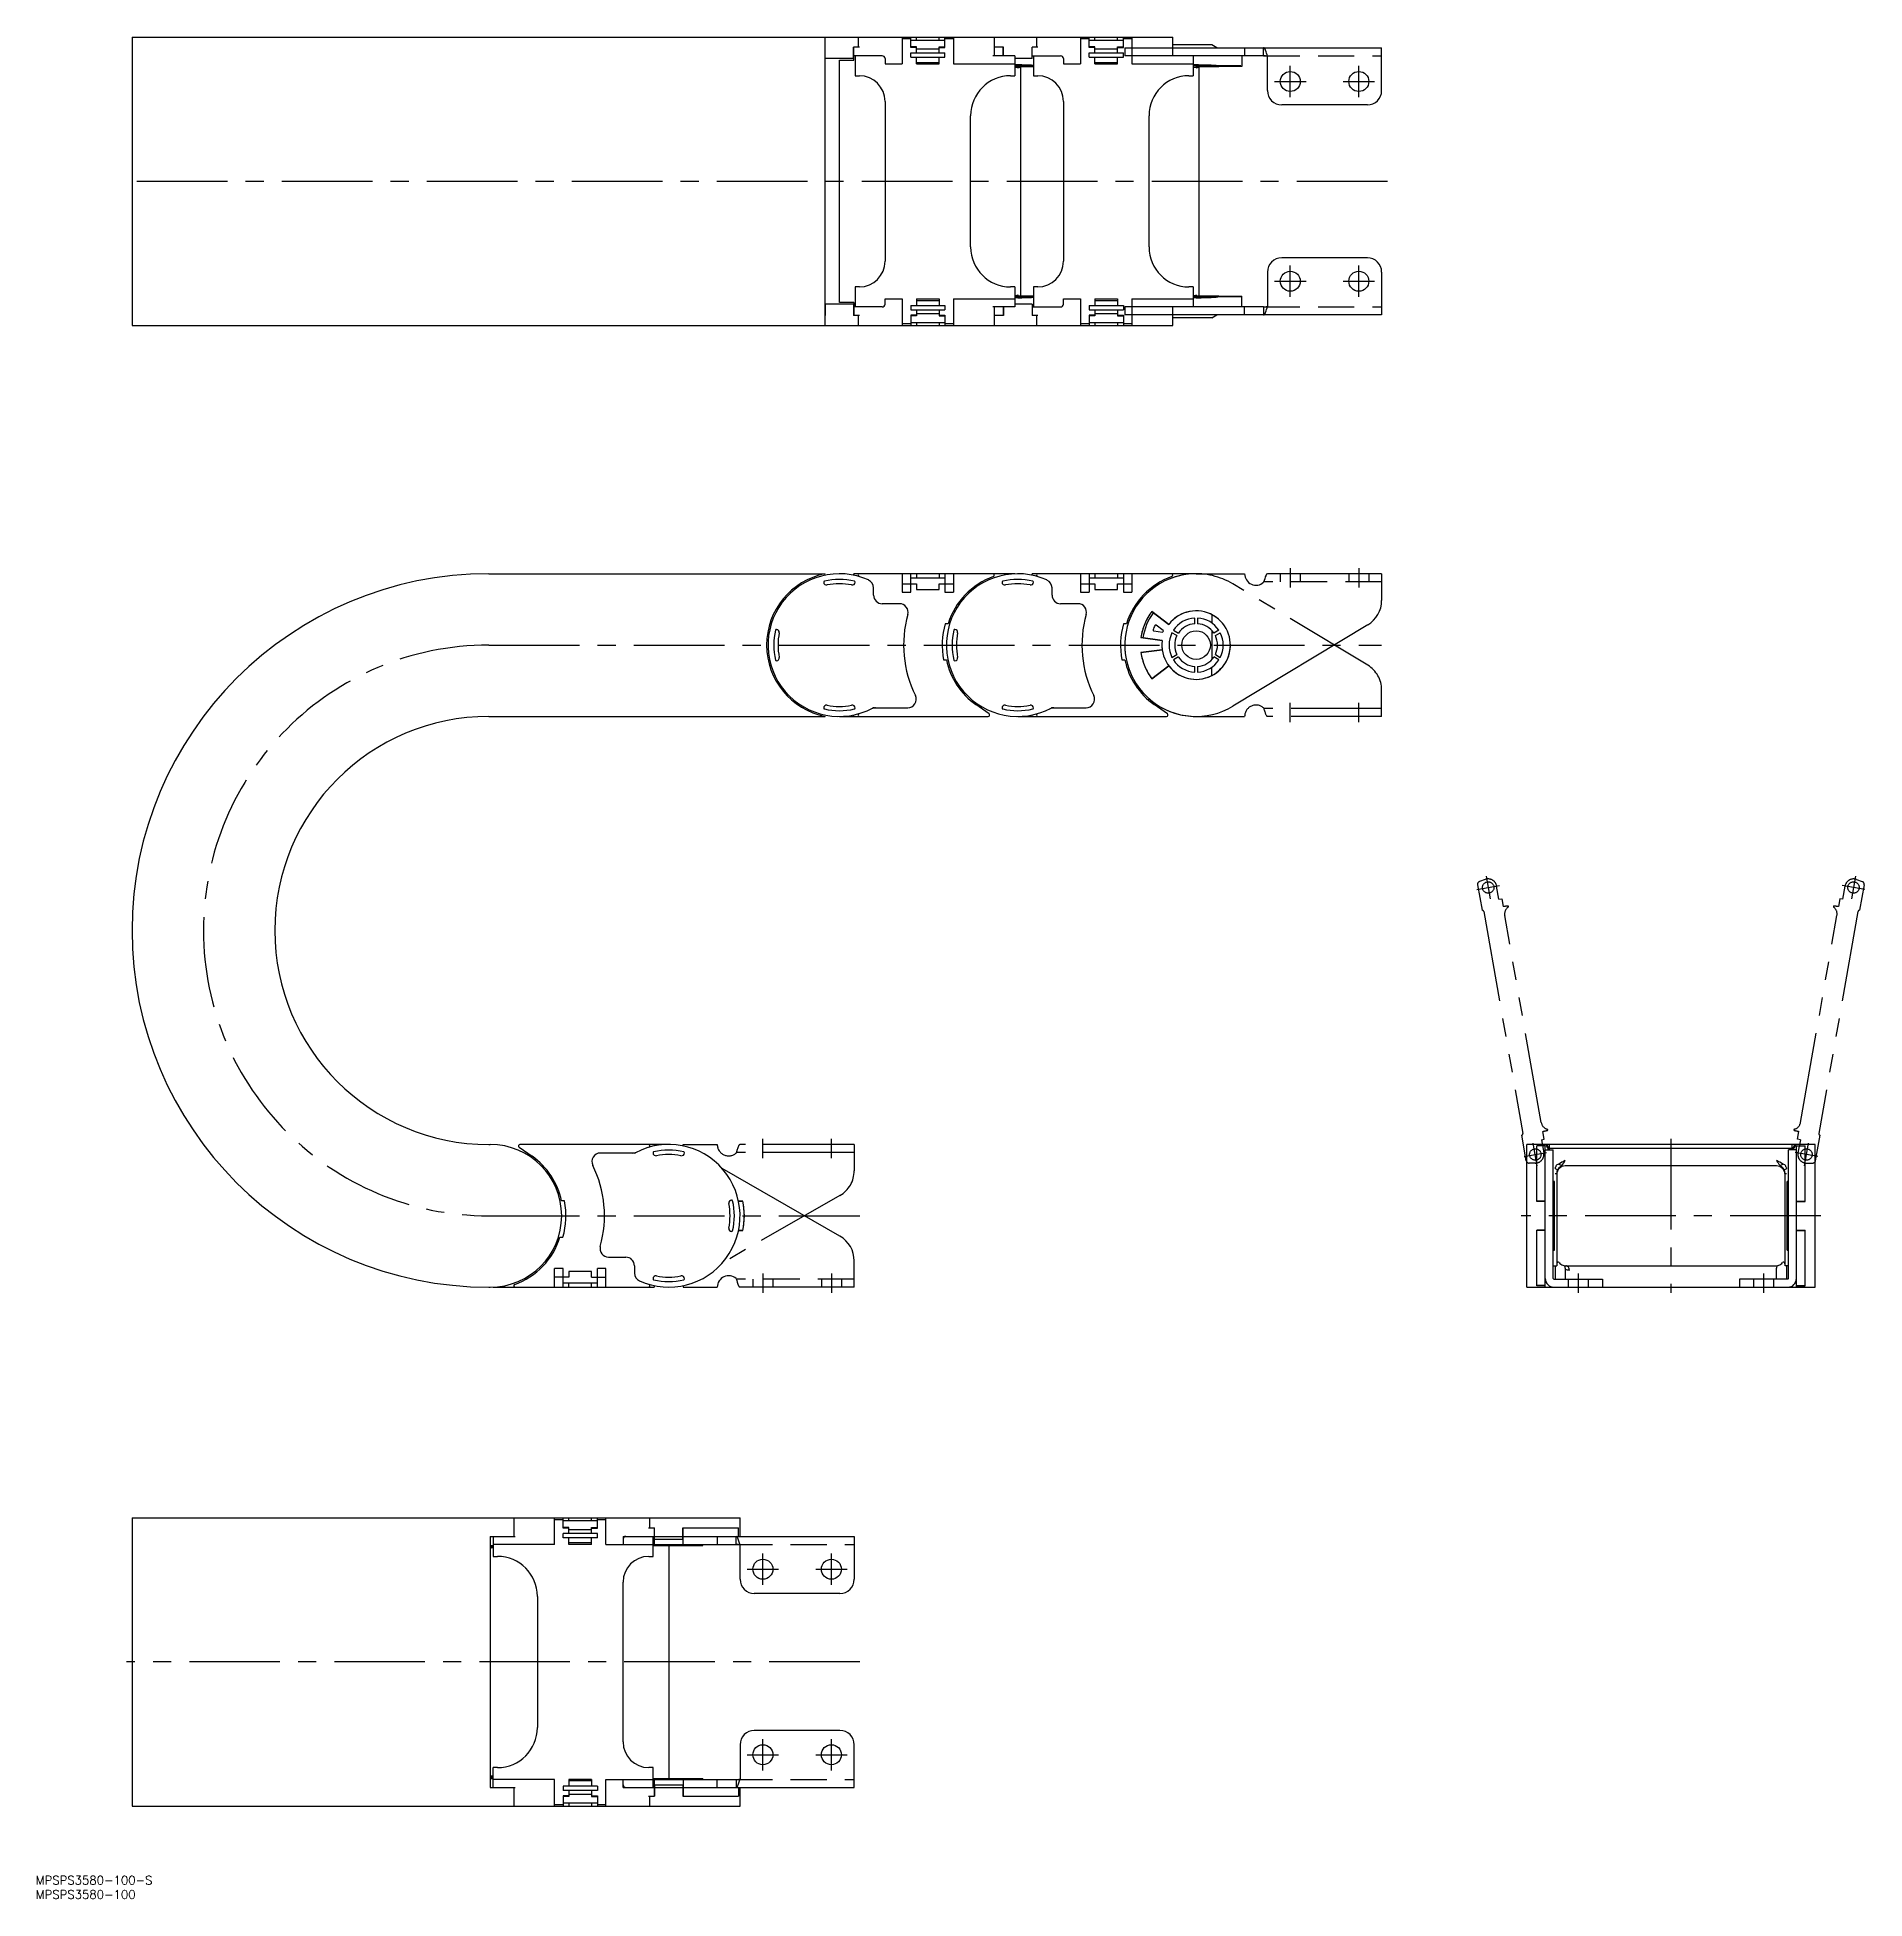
# Model space of a CAD drawing. Extents: x -221 to 419, y -239 to 413.
import ezdxf

# ---------------------------------------------------------------- set-up
doc = ezdxf.new("R2010")
doc.units = 0
for name, pattern in [('CENTER', [50.8, 31.75, -6.35, 6.35, -6.35]), ('DASHED', [19.05, 12.7, -6.35]), ('PHANTOM', [63.5, 31.75, -6.35, 6.35, -6.35, 6.35, -6.35])]:
    doc.linetypes.add(name, pattern=pattern)
doc.layers.get('0').update_dxf_attribs({"linetype": 'CONTINUOUS'})
doc.layers.add('CENTER', color=1, linetype='CENTER')
doc.styles.get("Standard").update_dxf_attribs({"font": 'txt.shx', "height": 3, "bigfont": 'bigfont.shx'})

msp = doc.modelspace()

# ---------------------------------------------------------------- linework, layer by layer
at = {"color": 7, "linetype": 'CONTINUOUS'}
for p, q in [((-188.02, 413.01), (176.6, 413.01)), ((-188.02, 413.01), (-188.02, 312.01)), ((54.78, 312.01), (54.78, 413.01)), ((66.37, 413.01), (66.37, 409.51)), ((81.8, 413.01), (81.8, 403.71)), ((84.8, 412.4), (81.8, 412.4)), ((84.8, 409.4), (84.8, 413.01)), ((84.8, 412.01), (96.8, 412.01)), ((86.8, 412.01), (86.8, 413.01)), ((94.8, 412.01), (94.8, 413.01)), ((96.8, 409.4), (96.8, 413.01)), ((99.8, 412.4), (96.8, 412.4)), ((99.8, 413.01), (99.8, 403.71)), ((114.1, 406.51), (114.1, 413.01)), ((128.87, 413.01), (128.87, 409.51)), ((144.3, 413.01), (144.3, 403.71)), ((147.3, 412.4), (144.3, 412.4)), ((147.3, 409.4), (147.3, 413.01)), ((147.3, 412.01), (159.3, 412.01)), ((149.3, 412.01), (149.3, 413.01)), ((157.3, 412.01), (157.3, 413.01)), ((159.3, 409.4), (159.3, 413.01)), ((162.3, 412.4), (159.3, 412.4)), ((162.3, 413.01), (162.3, 403.71)), ((176.6, 406.51), (176.6, 413.01)), ((54.8, 405.51), (54.8, 409.51)), ((64.8, 405.51), (54.8, 405.51)), ((59.8, 320.01), (59.8, 405.01)), ((59.8, 405.01), (64.9, 405.01)), ((64.8, 405.51), (64.8, 409.51)), ((66.87, 409.51), (64.8, 409.51)), ((74.8, 406.51), (64.8, 406.51)), ((64.9, 405.01), (64.9, 409.51)), ((65.3, 406.51), (65.3, 399.51)), ((75.8, 405.51), (75.8, 403.71)), ((86.8, 409.67), (84.8, 409.67)), ((86.8, 409.4), (84.8, 409.4)), ((84.8, 407.55), (96.8, 407.55)), ((84.8, 406.01), (84.8, 407.55)), ((84.8, 406.01), (96.8, 406.01)), ((86.8, 407.55), (86.8, 409.67)), ((94.8, 408.78), (86.8, 408.78)), ((86.8, 403.71), (86.8, 406.01)), ((94.8, 409.67), (96.8, 409.67)), ((94.8, 407.55), (94.8, 409.67)), ((94.8, 409.4), (96.8, 409.4)), ((94.8, 403.71), (94.8, 406.01)), ((96.8, 406.01), (96.8, 407.55)), ((121.3, 406.51), (113.6, 406.51)), ((117.3, 409.51), (114.1, 409.51)), ((117.2, 406.51), (117.2, 409.51)), ((117.3, 406.51), (117.3, 409.51)), ((121.3, 406.51), (121.3, 399.51)), ((127.3, 405.51), (121.3, 405.51)), ((127.3, 405.51), (127.3, 409.51)), ((129.37, 409.51), (127.3, 409.51)), ((127.3, 406.51), (137.3, 406.51)), ((127.4, 406.51), (127.4, 409.51)), ((127.8, 406.51), (127.8, 399.51)), ((138.3, 405.51), (138.3, 403.71)), ((149.3, 409.67), (147.3, 409.67)), ((149.3, 409.4), (147.3, 409.4)), ((147.3, 407.55), (159.3, 407.55)), ((147.3, 406.01), (147.3, 407.55)), ((147.3, 406.01), (159.3, 406.01)), ((149.3, 407.55), (149.3, 409.67)), ((157.3, 408.78), (149.3, 408.78)), ((149.3, 403.71), (149.3, 406.01)), ((157.3, 407.55), (157.3, 409.67)), ((157.3, 409.67), (159.3, 409.67)), ((157.3, 409.4), (159.3, 409.4)), ((157.3, 403.71), (157.3, 406.01)), ((159.3, 406.01), (159.3, 407.55)), ((159.8, 409.31), (249.8, 409.31)), ((159.8, 409.31), (159.8, 406.51)), ((208.45, 406.51), (159.8, 406.51)), ((190.3, 410.31), (176.6, 410.31)), ((183.8, 406.51), (183.8, 399.51)), ((192.01, 409.31), (190.3, 410.31)), ((200.8, 406.51), (200.8, 402.79)), ((201.8, 409.31), (201.8, 406.51)), ((208.45, 406.51), (208.45, 409.31)), ((209.8, 394.31), (209.8, 406.31)), ((249.8, 394.31), (249.8, 409.31)), ((65.3, 399.51), (66.8, 399.51)), ((75.8, 403.71), (81.8, 403.71)), ((86.8, 404.21), (94.8, 404.21)), ((86.8, 403.71), (94.8, 403.71)), ((99.8, 403.71), (121.3, 403.71)), ((119.8, 399.51), (121.3, 399.51)), ((122.3, 403.3), (121.3, 403.3)), ((121.3, 403.01), (127.8, 403.01)), ((121.3, 402.51), (122.3, 402.51)), ((127.8, 402.61), (122.3, 402.51)), ((123.35, 322.49), (123.35, 402.53)), ((127.8, 399.51), (129.3, 399.51)), ((138.3, 403.71), (144.3, 403.71)), ((149.3, 404.21), (157.3, 404.21)), ((149.3, 403.71), (157.3, 403.71)), ((162.3, 403.71), (183.8, 403.71)), ((182.3, 399.51), (183.8, 399.51)), ((184.8, 403.3), (183.8, 403.3)), ((200.48, 403.01), (183.8, 403.01)), ((183.8, 402.51), (184.8, 402.51)), ((200.8, 402.79), (184.8, 402.51)), ((185.85, 322.49), (185.85, 402.53)), ((200.48, 402.79), (200.48, 403.01)), ((75.8, 390.51), (75.8, 334.51)), ((105.8, 339.51), (105.8, 385.51)), ((138.3, 390.51), (138.3, 334.51)), ((168.3, 339.51), (168.3, 385.51)), ((244.8, 389.31), (214.8, 389.31)), ((244.8, 335.71), (214.8, 335.71)), ((209.8, 330.71), (209.8, 318.71)), ((249.8, 330.71), (249.8, 315.71)), ((64.9, 320.01), (59.8, 320.01)), ((64.9, 320.01), (64.9, 315.51)), ((65.3, 325.51), (65.3, 318.51)), ((66.8, 325.51), (65.3, 325.51)), ((75.8, 319.51), (75.8, 321.31)), ((75.8, 321.31), (81.8, 321.31)), ((81.8, 321.31), (81.8, 312.01)), ((86.8, 321.31), (94.8, 321.31)), ((86.8, 321.31), (86.8, 319.01)), ((86.8, 320.81), (94.8, 320.81)), ((94.8, 321.31), (94.8, 319.01)), ((99.8, 321.31), (121.3, 321.31)), ((99.8, 321.31), (99.8, 312.01)), ((121.3, 325.51), (119.8, 325.51)), ((121.3, 325.51), (121.3, 318.51)), ((121.3, 322.51), (122.3, 322.51)), ((121.3, 322.01), (127.8, 322.01)), ((122.3, 321.72), (121.3, 321.72)), ((122.3, 322.51), (127.8, 322.42)), ((127.8, 325.51), (127.8, 318.51)), ((129.3, 325.51), (127.8, 325.51)), ((138.3, 321.31), (144.3, 321.31)), ((138.3, 319.51), (138.3, 321.31)), ((144.3, 321.31), (144.3, 312.01)), ((149.3, 321.31), (149.3, 319.01)), ((149.3, 321.31), (157.3, 321.31)), ((149.3, 320.81), (157.3, 320.81)), ((157.3, 321.31), (157.3, 319.01)), ((162.3, 321.31), (162.3, 312.01)), ((162.3, 321.31), (183.8, 321.31)), ((183.8, 325.51), (182.3, 325.51)), ((183.8, 325.51), (183.8, 318.51)), ((183.8, 322.51), (184.8, 322.51)), ((200.48, 322.01), (183.8, 322.01)), ((184.8, 321.72), (183.8, 321.72)), ((184.8, 322.51), (200.8, 322.23)), ((200.48, 322.24), (200.48, 322.01)), ((200.8, 318.51), (200.8, 322.23)), ((64.8, 319.51), (54.8, 319.51)), ((54.8, 319.51), (54.8, 315.51)), ((64.8, 319.51), (64.8, 315.51)), ((74.8, 318.51), (64.8, 318.51)), ((66.87, 315.51), (64.8, 315.51)), ((66.37, 315.51), (66.37, 312.01)), ((84.8, 319.01), (96.8, 319.01)), ((84.8, 319.01), (84.8, 317.48)), ((84.8, 317.48), (96.8, 317.48)), ((86.8, 315.63), (84.8, 315.63)), ((84.8, 315.63), (84.8, 312.01)), ((86.8, 315.36), (84.8, 315.36)), ((86.8, 317.48), (86.8, 315.36)), ((86.8, 316.24), (94.8, 316.24)), ((94.8, 317.48), (94.8, 315.36)), ((94.8, 315.63), (96.8, 315.63)), ((94.8, 315.36), (96.8, 315.36)), ((96.8, 319.01), (96.8, 317.48)), ((96.8, 315.63), (96.8, 312.01)), ((121.3, 318.51), (113.6, 318.51)), ((114.1, 312.01), (114.1, 318.51)), ((117.3, 315.51), (114.1, 315.51)), ((117.2, 318.51), (117.2, 315.51)), ((117.3, 318.51), (117.3, 315.51)), ((127.3, 319.51), (121.3, 319.51)), ((127.3, 319.51), (127.3, 315.51)), ((127.3, 318.51), (137.3, 318.51)), ((129.37, 315.51), (127.3, 315.51)), ((127.4, 318.51), (127.4, 315.51)), ((128.87, 315.51), (128.87, 312.01)), ((147.3, 319.01), (159.3, 319.01)), ((147.3, 319.01), (147.3, 317.48)), ((147.3, 317.48), (159.3, 317.48)), ((149.3, 315.63), (147.3, 315.63)), ((147.3, 315.63), (147.3, 312.01)), ((149.3, 315.36), (147.3, 315.36)), ((149.3, 317.48), (149.3, 315.36)), ((149.3, 316.24), (157.3, 316.24)), ((157.3, 317.48), (157.3, 315.36)), ((157.3, 315.63), (159.3, 315.63)), ((157.3, 315.36), (159.3, 315.36)), ((159.3, 319.01), (159.3, 317.48)), ((159.3, 315.63), (159.3, 312.01)), ((208.45, 318.51), (159.8, 318.51)), ((159.8, 318.51), (159.8, 315.71)), ((249.8, 315.71), (159.8, 315.71)), ((176.6, 312.01), (176.6, 318.51)), ((190.3, 314.71), (176.6, 314.71)), ((190.3, 314.71), (192.01, 315.71)), ((201.8, 315.71), (201.8, 318.51)), ((208.45, 318.51), (208.45, 315.71)), ((-188.02, 312.01), (176.6, 312.01)), ((84.8, 312.63), (81.8, 312.63)), ((84.8, 313.01), (96.8, 313.01)), ((86.8, 313.01), (86.8, 312.01)), ((94.8, 313.01), (94.8, 312.01)), ((99.8, 312.63), (96.8, 312.63)), ((147.3, 312.63), (144.3, 312.63)), ((147.3, 313.01), (159.3, 313.01)), ((149.3, 313.01), (149.3, 312.01)), ((157.3, 313.01), (157.3, 312.01)), ((162.3, 312.63), (159.3, 312.63)), ((-63.02, 225), (54.78, 225)), ((54.3, 222.05), (54.3, 222.1)), ((121.3, 225), (64.9, 225)), ((64.9, 224.47), (64.9, 225)), ((65.3, 222.1), (65.3, 222.05)), ((81.8, 225), (81.8, 218.5)), ((84.8, 218.5), (84.8, 225)), ((96.8, 223.5), (84.8, 223.5)), ((86.8, 225), (86.8, 223.5)), ((94.8, 225), (94.8, 223.5)), ((96.8, 225), (96.8, 218.5)), ((99.8, 225), (99.8, 218.5)), ((116.8, 222.05), (116.8, 222.1)), ((121.3, 224.98), (121.3, 225)), ((183.8, 225), (127.4, 225)), ((127.4, 224.47), (127.4, 225)), ((127.8, 222.1), (127.8, 222.05)), ((144.3, 225), (144.3, 218.5)), ((147.3, 225), (147.3, 218.5)), ((159.3, 223.5), (147.3, 223.5)), ((149.3, 225), (149.3, 223.5)), ((157.3, 225), (157.3, 223.5)), ((159.3, 225), (159.3, 218.5)), ((162.3, 225), (162.3, 218.5)), ((183.8, 224.98), (183.8, 225)), ((184.8, 225), (201.8, 225)), ((249.8, 225), (209.8, 225)), ((249.8, 225), (249.8, 215.65)), ((71.8, 217.5), (71.8, 220.07)), ((81.8, 221.5), (86.8, 221.5)), ((81.8, 218.5), (84.8, 218.5)), ((86.8, 221.5), (86.8, 219.5)), ((86.8, 219.5), (94.8, 219.5)), ((94.8, 221.5), (99.8, 221.5)), ((94.8, 219.5), (94.8, 221.5)), ((96.8, 218.5), (99.8, 218.5)), ((134.3, 217.5), (134.3, 220.07)), ((144.3, 221.5), (149.3, 221.5)), ((144.3, 218.5), (147.3, 218.5)), ((149.3, 221.5), (149.3, 219.5)), ((149.3, 219.5), (157.3, 219.5)), ((157.3, 221.5), (162.3, 221.5)), ((157.3, 219.5), (157.3, 221.5)), ((159.3, 218.5), (162.3, 218.5)), ((80.87, 214.5), (74.8, 214.5)), ((143.37, 214.5), (137.3, 214.5)), ((169.29, 211.82), (175.25, 207.27)), ((184.3, 207.48), (184.3, 209.49)), ((185.3, 209.49), (185.3, 207.48)), ((190.3, 210.67), (190.3, 207.75)), ((37.7, 205.5), (37.75, 205.5)), ((97.93, 207.5), (96.88, 207.5)), ((100.2, 205.5), (100.25, 205.5)), ((160.43, 207.5), (159.38, 207.5)), ((172.91, 201.61), (165.48, 202.61)), ((169.97, 204.98), (172.98, 204.58)), ((173.2, 205.12), (170.8, 206.96)), ((178.07, 203.31), (176.33, 204.31)), ((176.83, 205.18), (178.57, 204.17)), ((190.3, 205.1), (190.3, 194.9)), ((192.77, 205.18), (191.03, 204.17)), ((191.53, 203.31), (193.27, 204.31)), ((244.96, 207.08), (197.71, 178.59)), ((165.48, 197.39), (172.91, 198.39)), ((176.33, 195.69), (178.07, 196.69)), ((178.57, 195.83), (176.83, 194.82)), ((192.77, 194.82), (191.03, 195.83)), ((191.53, 196.69), (193.27, 195.69)), ((37.75, 194.5), (37.7, 194.5)), ((96.32, 194.8), (97.34, 194.8)), ((100.25, 194.5), (100.2, 194.5)), ((158.82, 194.8), (159.84, 194.8)), ((175.25, 192.73), (169.29, 188.18)), ((184.3, 190.51), (184.3, 192.52)), ((185.3, 192.52), (185.3, 190.51)), ((190.3, 189.33), (190.3, 192.25)), ((54.3, 177.9), (54.3, 177.95)), ((65.3, 177.95), (65.3, 177.9)), ((71.92, 178), (83.73, 178)), ((112.23, 175.91), (107.64, 179.13)), ((107.8, 179.02), (107.8, 179.19)), ((116.8, 177.9), (116.8, 177.95)), ((127.8, 177.95), (127.8, 177.9)), ((134.42, 178), (146.23, 178)), ((174.73, 175.91), (170.14, 179.13)), ((170.3, 179.02), (170.3, 179.19)), ((-63.02, 175), (54.78, 175)), ((59.8, 175), (111.95, 175)), ((64.9, 175), (64.9, 175.53)), ((122.3, 175), (174.45, 175)), ((127.4, 175), (127.4, 175.53)), ((-63.02, 25), (-62.5, 25)), ((-52.43, 24.09), (-47.84, 20.87)), ((0, 25), (-52.15, 25)), ((-48, 20.98), (-48, 20.81)), ((-12.12, 22), (-23.93, 22)), ((-5.5, 22.05), (-5.5, 22.1)), ((-5.1, 25), (-5.1, 24.47)), ((5.5, 22.1), (5.5, 22.05)), ((401.64, 25), (300.64, 25)), ((300.64, -25), (300.64, 25)), ((307.14, 24.49), (304.14, 24.49)), ((304.14, 5), (304.14, 24.49)), ((307.14, 24.47), (304.14, 24.47)), ((307.14, -25), (307.14, 24.47)), ((307.14, 23.14), (309.94, 23.14)), ((308.14, 23.14), (308.14, 24)), ((308.64, 23.14), (308.64, 25)), ((308.64, 23.7), (393.64, 23.7)), ((309.94, -22), (309.94, 23.14)), ((392.34, -22), (392.34, 23.14)), ((395.14, 23.14), (392.34, 23.14)), ((393.64, 23.14), (393.64, 25)), ((394.14, 23.14), (394.14, 24)), ((395.14, 24.49), (398.14, 24.49)), ((395.14, -25), (395.14, 24.47)), ((395.14, 24.47), (398.14, 24.47)), ((398.14, 5), (398.14, 24.49)), ((401.64, -25), (401.64, 25)), ((59.98, -7.12), (18.7, 16.59)), ((310.57, 16.58), (311.46, 16.14)), ((310.64, 14.85), (311.14, 14.85)), ((311.14, 14.85), (311.14, -17.32)), ((388.14, 17.5), (314.14, 17.5)), ((390.82, 16.14), (391.71, 16.58)), ((391.14, -17.32), (391.14, 14.85)), ((391.14, 14.85), (391.64, 14.85)), ((310.34, 12), (309.94, 12)), ((310.34, -12), (310.34, 12)), ((391.94, -12), (391.94, 12)), ((392.34, 12), (391.94, 12)), ((-36.52, 5.2), (-37.54, 5.2)), ((22.05, 5.5), (22.1, 5.5)), ((26, 5.1), (24.47, 5.1)), ((307.14, 5.1), (304.14, 5.1)), ((307.14, 5), (304.14, 5)), ((395.14, 5.1), (398.14, 5.1)), ((395.14, 5), (398.14, 5)), ((22.1, -5.5), (22.05, -5.5)), ((24.47, -5.1), (26, -5.1)), ((307.14, -5), (304.14, -5)), ((304.14, -24.49), (304.14, -5)), ((307.14, -5.1), (304.14, -5.1)), ((395.14, -5), (398.14, -5)), ((395.14, -5.1), (398.14, -5.1)), ((398.14, -24.49), (398.14, -5)), ((-38.13, -7.5), (-37.08, -7.5)), ((309.94, -12), (310.34, -12)), ((391.94, -12), (392.34, -12)), ((-40, -25), (-40, -18.5)), ((-37, -18.5), (-40, -18.5)), ((-37, -25), (-37, -18.5)), ((-27, -19.5), (-35, -19.5)), ((-35, -19.5), (-35, -21.5)), ((-27, -21.5), (-27, -19.5)), ((-22, -18.5), (-25, -18.5)), ((-25, -25), (-25, -18.5)), ((-22, -25), (-22, -18.5)), ((-21.07, -14.5), (-15, -14.5)), ((-12, -17.5), (-12, -20.07)), ((65, -25), (65, -15.79)), ((309.94, -17.5), (311.13, -17.5)), ((310.64, -17.5), (310.64, -22.2)), ((314.14, -18.32), (314.14, -22.2)), ((314.33, -17.5), (387.95, -17.5)), ((388.14, -22.2), (388.14, -18.32)), ((392.34, -17.5), (391.15, -17.5)), ((391.64, -17.5), (391.64, -22.2)), ((-63.02, -25), (-62.5, -25)), ((-61.5, -25), (-61.5, -24.98)), ((-61.5, -25), (-5.1, -25)), ((-35, -21.5), (-40, -21.5)), ((-37, -23.5), (-25, -23.5)), ((-35, -25), (-35, -23.5)), ((-27, -21.5), (-22, -21.5)), ((-27, -25), (-27, -23.5)), ((-5.5, -22.1), (-5.5, -22.05)), ((-5.1, -24.47), (-5.1, -25)), ((5.1, -24.47), (5.1, -25)), ((5.1, -25), (17, -25)), ((5.5, -22.05), (5.5, -22.1)), ((65, -25), (25, -25)), ((300.64, -25), (401.64, -25)), ((307.14, -24.47), (304.14, -24.47)), ((307.14, -24.49), (304.14, -24.49)), ((310.14, -22.2), (327.14, -22.2)), ((327.14, -22.2), (327.14, -25)), ((392.14, -22.2), (375.14, -22.2)), ((375.14, -22.2), (375.14, -25)), ((395.14, -24.47), (398.14, -24.47)), ((395.14, -24.49), (398.14, -24.49)), ((-188.02, -105.85), (25, -105.85)), ((-188.02, -105.85), (-188.02, -206.85)), ((-54.3, -105.85), (-54.3, -112.35)), ((-40, -115.15), (-40, -105.85)), ((-40, -106.47), (-37, -106.47)), ((-37, -109.47), (-37, -105.85)), ((-25, -106.85), (-37, -106.85)), ((-35, -109.2), (-37, -109.2)), ((-35, -109.47), (-37, -109.47)), ((-35, -106.85), (-35, -105.85)), ((-35, -111.32), (-35, -109.2)), ((-27, -110.08), (-35, -110.08)), ((-27, -106.85), (-27, -105.85)), ((-27, -109.2), (-25, -109.2)), ((-27, -111.32), (-27, -109.2)), ((-27, -109.47), (-25, -109.47)), ((-25, -109.47), (-25, -105.85)), ((-25, -106.47), (-22, -106.47)), ((-22, -115.15), (-22, -105.85)), ((-7.07, -109.35), (-5, -109.35)), ((-6.57, -109.35), (-6.57, -105.85)), ((-5.1, -109.35), (-5.1, -115.15)), ((-5, -113.35), (-5, -109.35)), ((5, -109.35), (24.49, -109.35)), ((5, -113.35), (5, -109.35)), ((5.1, -115.15), (5.1, -109.35)), ((24.47, -112.35), (24.47, -109.35)), ((24.49, -112.35), (24.49, -109.35)), ((25, -112.35), (25, -105.85)), ((-62.5, -112.35), (-62.5, -200.35)), ((-62.5, -112.35), (-53.8, -112.35)), ((-62.5, -115.56), (-61.5, -115.56)), ((-61.5, -115.85), (-62.5, -115.85)), ((-61.5, -116.35), (-62.5, -116.35)), ((-61.5, -112.35), (-61.5, -119.35)), ((-40, -115.15), (-61.5, -115.15)), ((-25, -111.32), (-37, -111.32)), ((-37, -112.85), (-37, -111.32)), ((-25, -112.85), (-37, -112.85)), ((-35, -115.15), (-35, -112.85)), ((-27, -114.65), (-35, -114.65)), ((-27, -115.15), (-35, -115.15)), ((-27, -115.15), (-27, -112.85)), ((-25, -112.85), (-25, -111.32)), ((-22, -115.15), (23.65, -115.15)), ((-16, -112.35), (65, -112.35)), ((-16, -112.35), (-16, -115.15)), ((-5.5, -119.35), (-5.5, -112.35)), ((-5.5, -115.55), (12, -115.55)), ((-5, -113.35), (5, -113.35)), ((0, -115.55), (0, -197.15)), ((12, -115.55), (12, -115.15)), ((17, -112.35), (17, -115.15)), ((23.65, -115.15), (23.65, -112.35)), ((25, -127.35), (25, -115.35)), ((65, -112.35), (65, -127.35)), ((-61.5, -119.35), (-60, -119.35)), ((-7, -119.35), (-5.5, -119.35)), ((-16, -184.35), (-16, -128.35)), ((-46, -133.35), (-46, -179.35)), ((60, -132.35), (30, -132.35)), ((60, -180.35), (30, -180.35)), ((25, -185.35), (25, -197.35)), ((65, -200.35), (65, -185.35)), ((-61.5, -200.35), (-61.5, -193.35)), ((-60, -193.35), (-61.5, -193.35)), ((-5.5, -193.35), (-7, -193.35)), ((-5.5, -200.35), (-5.5, -193.35)), ((-61.5, -196.35), (-62.5, -196.35)), ((-61.5, -196.85), (-62.5, -196.85)), ((-62.5, -197.14), (-61.5, -197.14)), ((-62.5, -200.35), (-53.8, -200.35)), ((-40, -197.55), (-61.5, -197.55)), ((-54.3, -200.35), (-54.3, -206.85)), ((-40, -206.85), (-40, -197.55)), ((-25, -199.85), (-37, -199.85)), ((-37, -199.85), (-37, -201.39)), ((-25, -201.39), (-37, -201.39)), ((-27, -197.55), (-35, -197.55)), ((-35, -197.55), (-35, -199.85)), ((-27, -198.05), (-35, -198.05)), ((-35, -201.39), (-35, -203.51)), ((-27, -197.55), (-27, -199.85)), ((-27, -201.39), (-27, -203.51)), ((-25, -199.85), (-25, -201.39)), ((-22, -197.55), (23.65, -197.55)), ((-22, -206.85), (-22, -197.55)), ((-16, -200.35), (-16, -197.55)), ((-16, -200.35), (65, -200.35)), ((-5.5, -197.15), (12, -197.15)), ((-5.1, -197.55), (-5.1, -203.35)), ((-5, -199.35), (5, -199.35)), ((-5, -199.35), (-5, -203.35)), ((5, -199.35), (5, -203.35)), ((5.1, -197.55), (5.1, -203.35)), ((12, -197.55), (12, -197.15)), ((17, -200.35), (17, -197.55)), ((23.65, -197.55), (23.65, -200.35)), ((24.47, -200.35), (24.47, -203.35)), ((24.49, -200.35), (24.49, -203.35)), ((25, -206.85), (25, -200.35)), ((-188.02, -206.85), (25, -206.85)), ((-40, -206.24), (-37, -206.24)), ((-37, -203.24), (-37, -206.85)), ((-35, -203.24), (-37, -203.24)), ((-35, -203.51), (-37, -203.51)), ((-25, -205.85), (-37, -205.85)), ((-35, -202.62), (-27, -202.62)), ((-35, -205.85), (-35, -206.85)), ((-27, -203.24), (-25, -203.24)), ((-27, -203.51), (-25, -203.51)), ((-27, -205.85), (-27, -206.85)), ((-25, -203.24), (-25, -206.85)), ((-25, -206.24), (-22, -206.24)), ((-7.07, -203.35), (-5, -203.35)), ((-6.57, -206.85), (-6.57, -203.35)), ((5, -203.35), (24.49, -203.35))]:
    msp.add_line(p, q, dxfattribs=at)
at = {"color": 3, "linetype": 'DASHED'}
for p, q in [((208.45, 406.51), (249.8, 406.51)), ((208.45, 318.51), (249.8, 318.51)), ((249.8, 222.2), (208.5, 222.2)), ((214.3, 225), (214.3, 222.2)), ((221.3, 225), (221.3, 222.2)), ((238.3, 225), (238.3, 222.2)), ((245.3, 225), (245.3, 222.2)), ((65, -22.2), (23.7, -22.2)), ((29.5, -22.2), (29.5, -25)), ((36.5, -22.2), (36.5, -25)), ((53.5, -22.2), (53.5, -25)), ((60.5, -22.2), (60.5, -25)), ((315.14, -22.2), (315.14, -25)), ((322.14, -22.2), (322.14, -25)), ((380.14, -22.2), (380.14, -25)), ((387.14, -22.2), (387.14, -25)), ((23.65, -115.15), (65, -115.15)), ((23.65, -197.55), (65, -197.55))]:
    msp.add_line(p, q, dxfattribs=at)
at = {"color": 3, "linetype": 'PHANTOM'}
for p, q in [((244.96, 192.92), (197.71, 221.41)), ((175.25, 207.27), (169.29, 211.82)), ((165.48, 202.61), (172.91, 201.61)), ((172.91, 198.39), (165.48, 197.39)), ((169.29, 188.18), (175.25, 192.73)), ((249.8, 175), (249.8, 184.35)), ((249.8, 177.8), (208.5, 177.8)), ((217.8, 173), (217.8, 179.8)), ((241.8, 173), (241.8, 179.8)), ((184.8, 175), (201.8, 175)), ((249.8, 175), (209.8, 175)), ((286.11, 117.87), (284.06, 117.12)), ((286.45, 118.99), (287.83, 111.11)), ((415.83, 118.99), (414.44, 111.11)), ((416.16, 117.87), (418.21, 117.12)), ((283.2, 114.36), (291.08, 115.75)), ((283.42, 116.01), (285, 107.06)), ((290.91, 110.94), (290.09, 115.57)), ((290.91, 110.94), (291.9, 111.12)), ((291.9, 111.12), (292.38, 108.36)), ((410.38, 111.12), (409.89, 108.36)), ((411.36, 110.94), (410.38, 111.12)), ((419.07, 114.36), (411.19, 115.75)), ((411.36, 110.94), (412.18, 115.57)), ((418.86, 116.01), (417.28, 107.06)), ((285.58, 106.65), (299.29, 28.85)), ((305.73, 32.68), (292.93, 105.25)), ((396.55, 32.68), (409.34, 105.25)), ((416.7, 106.65), (402.98, 28.85)), ((33, 20.2), (33, 27)), ((57, 20.2), (57, 27)), ((300.47, 19.32), (298.89, 28.27)), ((305.78, 26.64), (306.76, 26.82)), ((305.78, 26.64), (306.59, 22.02)), ((306.76, 26.82), (306.27, 29.57)), ((395.51, 26.82), (396, 29.57)), ((396.5, 26.64), (395.51, 26.82)), ((396.5, 26.64), (395.68, 22.02)), ((401.81, 19.32), (403.39, 28.27)), ((5.1, 25), (17, 25)), ((5.1, 24.47), (5.1, 25)), ((65, 22.2), (23.7, 22.2)), ((65, 25), (25, 25)), ((65, 25), (65, 15.79)), ((299.7, 20.8), (307.58, 22.19)), ((304.33, 17.56), (302.94, 25.43)), ((402.58, 20.8), (394.7, 22.19)), ((397.94, 17.56), (399.33, 25.43)), ((303.64, 18.49), (301.45, 18.49)), ((398.64, 18.49), (400.82, 18.49)), ((59.98, 7.12), (18.7, -16.59)), ((24.47, 5.1), (26, 5.1)), ((26, -5.1), (24.47, -5.1))]:
    msp.add_line(p, q, dxfattribs=at)
at = {"color": 7, "linetype": 'CONTINUOUS'}
for centre, radius in [((217.8, 397.51), 3.5), ((241.8, 397.51), 3.5), ((217.8, 327.51), 3.5), ((241.8, 327.51), 3.5), ((184.8, 200), 5), ((33, -123.85), 3.5), ((57, -123.85), 3.5), ((33, -188.85), 3.5), ((57, -188.85), 3.5)]:
    msp.add_circle(centre, radius, dxfattribs=at)
at = {"color": 3, "linetype": 'PHANTOM'}
for centre in [(287.14, 115.05), (415.13, 115.05), (303.64, 21.49), (398.64, 21.49)]:
    msp.add_circle(centre, 2, dxfattribs=at)
at = {"color": 7, "linetype": 'CONTINUOUS'}
for centre, radius, start, end in [((74.8, 405.51), 1, 0, 90), ((137.3, 405.51), 1, 0, 90), ((208.41, 408.9), 0.41, 38.53619, 85.25913), ((208.29, 400.78), 5.74, 74.74651, 88.45167), ((206.61, 407.57), 2.66, 20.2276, 36.77293), ((189.11, 400.83), 21.41, 14.84292, 20.96434), ((66.8, 390.51), 9, 0, 90), ((119.8, 385.51), 14, 90, 180), ((122.31, 402.33), 0.174, 139.06565, 163.39113), ((122.19, 402.37), 0.0467, 164.9539, 232.26365), ((122.22, 402.45), 0.128, 244.0721, 256.32024), ((122.32, 402.34), 0.174, 95.54596, 142.51135), ((121.59, 284.92), 118.38, 86.99278, 89.65606), ((122.18, 404.8), 2.46, 274.24524, 292.83551), ((122.61, 402.35), 0.247, 153.4599, 182.11619), ((122.47, 402.43), 0.0902, 97.6439, 157.38491), ((129.3, 390.51), 9, 0, 90), ((182.3, 385.51), 14, 90, 180), ((184.81, 402.33), 0.174, 139.06565, 163.39113), ((184.69, 402.37), 0.0467, 164.9539, 232.26365), ((184.72, 402.45), 0.128, 244.0721, 256.32024), ((184.82, 402.34), 0.174, 95.54596, 142.51135), ((183.71, 263.66), 139.65, 86.67404, 89.55468), ((184.68, 404.8), 2.46, 274.24524, 292.83551), ((185.11, 402.35), 0.247, 153.4599, 182.11619), ((184.97, 402.43), 0.0902, 97.6439, 157.38491), ((195.04, 483.96), 80.95, 267.71569, 269.46476), ((214.8, 394.31), 5, 180, 270), ((244.8, 394.31), 5, 270, 0), ((119.8, 339.51), 14, 180, 270), ((182.3, 339.51), 14, 180, 270), ((66.8, 334.51), 9, 270, 0), ((129.3, 334.51), 9, 270, 0), ((214.8, 330.71), 5, 90, 180), ((244.8, 330.71), 5, 0, 90), ((122.19, 322.66), 0.0467, 127.73635, 195.0461), ((122.31, 322.69), 0.174, 196.60887, 220.93435), ((122.22, 322.58), 0.128, 103.67976, 115.9279), ((122.32, 322.69), 0.174, 217.48865, 264.45404), ((121.59, 440.1), 118.38, 270.34394, 273.00722), ((122.61, 322.68), 0.247, 177.88381, 206.5401), ((122.47, 322.6), 0.0902, 202.61509, 262.3561), ((184.69, 322.66), 0.0467, 127.73635, 195.0461), ((184.81, 322.69), 0.174, 196.60887, 220.93435), ((184.72, 322.58), 0.128, 103.67976, 115.9279), ((184.82, 322.69), 0.174, 217.48865, 264.45404), ((183.71, 461.36), 139.65, 270.44532, 273.32596), ((185.11, 322.68), 0.247, 177.88381, 206.5401), ((184.97, 322.6), 0.0902, 202.61509, 262.3561), ((195.04, 241.07), 80.95, 90.53524, 92.28431), ((74.8, 319.51), 1, 270, 0), ((137.3, 319.51), 1, 270, 0), ((208.29, 324.25), 5.74, 271.54833, 285.25349), ((208.41, 316.12), 0.41, 274.74087, 321.46381), ((206.61, 317.46), 2.66, 323.22707, 339.7724), ((189.11, 324.2), 21.41, 339.03566, 345.15708), ((-63.02, 100), 125, 90, 270), ((59.8, 200), 25.5, 101.36488, 258.63512), ((59.8, 200), 25, 65.85226, 297.79577), ((54.6, 222.1), 0.3, 103.24261, 180), ((55.3, 222.05), 1, 180, 281.53696), ((59.8, 200), 23, 76.75739, 103.24261), ((64.3, 222.05), 1, 258.46304, 0), ((65, 222.1), 0.3, 0, 76.75739), ((66.87, 224.5), 0.5, 90, 253.90107), ((68.8, 220.07), 3, 0, 65.85226), ((122.3, 200), 25, 65.85226, 297.79577), ((122.3, 200), 25.5, 109.55721, 162.89536), ((113.6, 224.5), 0.5, 289.55721, 90), ((117.1, 222.1), 0.3, 103.24261, 180), ((117.8, 222.05), 1, 180, 281.53696), ((122.3, 200), 23, 76.75739, 103.24261), ((126.8, 222.05), 1, 258.46304, 0), ((127.5, 222.1), 0.3, 0, 76.75739), ((129.37, 224.5), 0.5, 90, 253.90107), ((131.3, 220.07), 3, 0, 65.85226), ((184.8, 200), 25, 90, 301.0887), ((184.8, 200), 25.5, 109.55721, 162.89536), ((176.1, 224.5), 0.5, 289.55721, 90), ((205.8, 225), 4, 180, 311.40962), ((228.33, 216.75), 20.57, 157.79252, 165.21136), ((210.14, 224.12), 0.941, 111.27994, 154.80428), ((59.8, 200), 21.5, 78.46304, 101.53696), ((74.8, 217.5), 3, 180, 270), ((122.3, 200), 21.5, 78.46304, 101.53696), ((137.3, 217.5), 3, 180, 270), ((239.8, 215.65), 10, 301.0887, 0), ((80.87, 211.5), 3, 344.4879, 90), ((122.3, 200), 40, 164.4879, 206.22265), ((143.37, 211.5), 3, 344.4879, 90), ((184.8, 200), 40, 164.4879, 206.22265), ((184.8, 200), 19.5, 142.7, 172.3), ((184.8, 200), 18.8, 142.7, 172.3), ((184.8, 200), 12, 172.3, 142.7), ((184.8, 200), 9.5, 93.01696, 146.98304), ((184.8, 200), 9.5, 33.01696, 86.98304), ((59.8, 200), 23, 166.75739, 193.24261), ((37.7, 205.2), 0.3, 90, 166.75739), ((37.75, 204.5), 1, 348.46304, 90), ((59.8, 200), 21.5, 168.46304, 191.53696), ((122.3, 200), 26.5, 163.55954, 191.31638), ((122.3, 200), 23, 166.75739, 193.24261), ((100.2, 205.2), 0.3, 90, 166.75739), ((100.25, 204.5), 1, 348.46304, 90), ((122.3, 200), 21.5, 168.46304, 191.53696), ((184.8, 200), 26.5, 163.55954, 191.31638), ((170.01, 205.28), 0.3, 160.36645, 262.5), ((184.8, 200), 16, 154.63355, 160.36645), ((170.61, 206.73), 0.3, 52.5, 154.63355), ((173.02, 204.88), 0.3, 262.5, 52.5), ((184.8, 200), 9.5, 153.01696, 206.98304), ((184.8, 200), 7.5, 153.82255, 206.17745), ((184.8, 200), 7.5, 93.82255, 146.17745), ((184.8, 200), 7.5, 33.82255, 86.17745), ((184.8, 200), 7.5, 333.82255, 26.17745), ((184.8, 200), 9.5, 333.01696, 26.98304), ((184.8, 200), 19.5, 187.7, 217.3), ((184.8, 200), 7.5, 213.82255, 266.17745), ((184.8, 200), 7.5, 273.82255, 326.17745), ((37.7, 194.8), 0.3, 193.24261, 270), ((37.75, 195.5), 1, 270, 11.53696), ((122.3, 200), 25.5, 191.76638, 234.92), ((100.2, 194.8), 0.3, 193.24261, 270), ((100.25, 195.5), 1, 270, 11.53696), ((184.8, 200), 25.5, 191.76638, 234.92), ((184.8, 200), 9.5, 213.01696, 266.98304), ((184.8, 200), 9.5, 273.01696, 326.98304), ((55.3, 177.95), 1, 78.46304, 180), ((54.6, 177.9), 0.3, 180, 256.75739), ((59.8, 200), 23, 256.75739, 283.24261), ((59.8, 200), 21.5, 258.46304, 281.53696), ((64.3, 177.95), 1, 0, 101.53696), ((65, 177.9), 0.3, 283.24261, 0), ((72.41, 175), 3, 90, 116.7655), ((71.92, 177), 1, 90, 117.79577), ((83.73, 181), 3, 270, 26.22265), ((109, 179.19), 1.2, 160.55488, 180), ((117.8, 177.95), 1, 78.46304, 180), ((117.1, 177.9), 0.3, 180, 256.75739), ((122.3, 200), 23, 256.75739, 283.24261), ((122.3, 200), 21.5, 258.46304, 281.53696), ((126.8, 177.95), 1, 0, 101.53696), ((127.5, 177.9), 0.3, 283.24261, 0), ((134.91, 175), 3, 90, 116.7655), ((134.42, 177), 1, 90, 117.79577), ((146.23, 181), 3, 270, 26.22265), ((171.5, 179.19), 1.2, 160.55488, 180), ((-63.02, 100), 75, 90, 270), ((66.87, 175.5), 0.5, 106.09893, 270), ((111.95, 175.5), 0.5, 270, 54.92), ((129.37, 175.5), 0.5, 106.09893, 270), ((174.45, 175.5), 0.5, 270, 54.92), ((-62.5, 0), 25, 270, 90), ((-52.15, 24.5), 0.5, 90, 234.92), ((-49.2, 20.81), 1.2, 340.55488, 0), ((-62.5, 0), 25.5, 11.76638, 54.92), ((-23.93, 19), 3, 90, 206.22265), ((-12.61, 25), 3, 270, 296.7655), ((-12.12, 23), 1, 270, 297.79577), ((0, 0), 25, 245.85226, 117.79577), ((-7.07, 24.5), 0.5, 286.09893, 90), ((-5.2, 22.1), 0.3, 103.24261, 180), ((-4.5, 22.05), 1, 180, 281.53696), ((0, 0), 23, 76.75739, 103.24261), ((0, 0), 21.5, 78.46304, 101.53696), ((4.5, 22.05), 1, 258.46304, 0), ((5.2, 22.1), 0.3, 0, 76.75739), ((307.14, 24), 1, 0, 90), ((307.13, 23.49), 1.01, 359.32458, 89.45624), ((395.14, 24), 1, 90, 180), ((395.15, 23.49), 1.01, 90.54376, 180.67542), ((-62.5, 0), 40, 344.4879, 26.22265), ((309.04, 17.56), 1.82, 327.31779, 341.74234), ((327.32, 12.5), 17.15, 163.51639, 164.8186), ((311.7, 17.12), 0.87, 124.84383, 163.72463), ((314.14, 14.5), 3, 90, 180), ((313.92, 14.84), 2.78, 152.16836, 179.92537), ((312.41, 15.85), 2.33, 103.7872, 121.27123), ((313.96, 14.87), 2.81, 127.98861, 153.18325), ((326.49, -6.22), 28.39, 115.79665, 121.02361), ((313.22, 20.49), 2.74, 240.23084, 253.04498), ((308.5, 22.12), 6.27, 306.59756, 315.8628), ((312.93, 18.93), 1.18, 244.73087, 273.52926), ((301.43, 27.26), 14.97, 320.57246, 328.04721), ((400.84, 27.26), 14.97, 211.95279, 219.42754), ((375.78, -6.22), 28.39, 58.97639, 64.20335), ((388.14, 14.5), 3, 0, 90), ((389.35, 18.93), 1.18, 266.47074, 295.26913), ((393.78, 22.12), 6.27, 224.1372, 233.40244), ((389.05, 20.49), 2.74, 286.95502, 299.76916), ((388.31, 14.87), 2.81, 26.81675, 52.01139), ((389.86, 15.85), 2.33, 58.72877, 76.2128), ((388.36, 14.84), 2.78, 0.07463, 27.83164), ((390.57, 17.12), 0.87, 16.27537, 55.15617), ((374.96, 12.5), 17.15, 15.1814, 16.48361), ((393.24, 17.56), 1.82, 198.25766, 212.68221), ((-62.5, 0), 26.5, 343.55954, 11.31638), ((22.05, 4.5), 1, 90, 191.53696), ((0, 0), 21.5, 348.46304, 11.53696), ((22.1, 5.2), 0.3, 13.24261, 90), ((0, 0), 23, 346.75739, 13.24261), ((0, 0), 26.5, 348.90404, 11.09596), ((22.05, -4.5), 1, 168.46304, 270), ((22.1, -5.2), 0.3, 270, 346.75739), ((-62.5, 0), 25.5, 289.55721, 342.89536), ((-21.07, -11.5), 3, 164.4879, 270), ((55, -15.79), 10, 0, 60.13058), ((-15, -17.5), 3, 0, 90), ((398.64, -21.5), 87.6, 176.88879, 177.38284), ((311.67, -16.77), 0.5, 148.69113, 176.88879), ((311.66, -16.77), 0.5, 50.90053, 148.51607), ((314.61, -14.06), 3.51, 221.41157, 247.57934), ((312.41, -19.52), 2.37, 65.01029, 68.74557), ((314.33, -14.5), 3, 249.45202, 270), ((312.87, -18.68), 1.42, 39.39099, 67.1971), ((313.22, -18.31), 0.915, 359.67853, 35.94107), ((314.32, -17.85), 0.281, 97.62413, 137.08574), ((315.6, -15.6), 3.4, 244.58618, 269.79026), ((315.12, -21.49), 4.01, 98.14258, 102.14326), ((314.31, -18.64), 1.14, 55.202, 77.34649), ((314.01, -18.96), 1.57, 358.51904, 53.17383), ((387.95, -14.5), 3, 270, 290.54798), ((389.05, -18.31), 0.915, 144.05893, 180.32147), ((389.41, -18.68), 1.42, 112.8029, 140.60901), ((389.86, -19.52), 2.37, 111.25443, 114.98971), ((387.66, -14.06), 3.51, 292.42066, 318.58843), ((390.61, -16.77), 0.5, 31.48393, 129.09947), ((390.61, -16.77), 0.5, 3.11121, 31.30887), ((303.64, -21.5), 87.6, 2.61716, 3.11121), ((-53.8, -24.5), 0.5, 109.55721, 270), ((-9, -20.07), 3, 180, 245.85226), ((-7.07, -24.5), 0.5, 270, 73.90107), ((-4.5, -22.05), 1, 78.46304, 180), ((-5.2, -22.1), 0.3, 180, 256.75739), ((0, 0), 23, 256.75739, 283.24261), ((0, 0), 21.5, 258.46304, 281.53696), ((4.5, -22.05), 1, 0, 101.53696), ((5.2, -22.1), 0.3, 283.24261, 0), ((21, -25), 4, 48.59038, 180), ((43.53, -16.75), 20.57, 194.78864, 202.20748), ((25.34, -24.12), 0.941, 205.19572, 248.72006), ((310.14, -22), 3, 180, 270), ((310.14, -22), 0.2, 180, 270), ((392.14, -22), 3, 270, 0), ((392.14, -22), 0.2, 270, 0), ((-62.52, -116.53), 0.175, 37.69099, 84.25188), ((-62.39, -116.48), 0.0609, 278.14747, 315.66642), ((-62.54, -116.56), 0.214, 21.91176, 39.65929), ((-62.39, -116.49), 0.0529, 325.92839, 20.66133), ((-15, -113.35), 1, 90, 180), ((23.49, -112.96), 0.628, 24.99398, 75.96577), ((23.4, -121.51), 6.36, 75.42187, 87.77631), ((18.2, -115.85), 6.66, 16.15007, 28.30972), ((-16.31, -126.97), 42.91, 15.70774, 17.59084), ((-60, -133.35), 14, 0, 90), ((-7, -128.35), 9, 90, 180), ((30, -127.35), 5, 180, 270), ((60, -127.35), 5, 270, 0), ((-60, -179.35), 14, 270, 0), ((30, -185.35), 5, 90, 180), ((60, -185.35), 5, 0, 90), ((-7, -184.35), 9, 180, 270), ((-62.52, -196.18), 0.175, 275.74812, 322.30901), ((-62.39, -196.22), 0.0609, 44.33358, 81.85253), ((-62.54, -196.15), 0.214, 320.34071, 338.08824), ((-62.39, -196.21), 0.0529, 339.33867, 34.07161), ((-15, -199.35), 1, 180, 270), ((23.4, -191.2), 6.36, 272.22369, 284.57813), ((23.49, -199.74), 0.628, 284.03423, 335.00602), ((18.2, -196.85), 6.66, 331.69028, 343.84993), ((-16.31, -185.74), 42.91, 342.40916, 344.29226)]:
    msp.add_arc(centre, radius, start, end, dxfattribs=at)
at = {"color": 3, "linetype": 'PHANTOM'}
for centre, radius, start, end in [((184.8, 200), 25, 58.9113, 270), ((184.8, 200), 19.5, 142.7, 172.3), ((184.8, 200), 12, 217.3, 142.7), ((184.8, 200), 19.5, 187.7, 217.3), ((184.8, 200), 12, 172.3, 187.7), ((239.8, 184.35), 10, 0, 58.9113), ((205.8, 175), 4, 48.59038, 180), ((228.33, 183.25), 20.57, 194.78864, 202.20748), ((210.14, 175.88), 0.941, 205.19572, 248.72006), ((287.14, 115.05), 3, 10.00026, 109.99999), ((415.13, 115.05), 3, 70.00001, 169.99974), ((284.4, 116.18), 1, 109.99999, 189.9993), ((417.87, 116.18), 1, 350.0007, 70.00001), ((285.08, 106.56), 0.5, 9.99995, 100.01284), ((307.98, -3.13), 112.57, 97.1364, 97.96299), ((295.88, 105.78), 3, 125.69546, 189.99996), ((294.02, 108.37), 0.2, 305.69546, 97.1364), ((408.26, 108.37), 0.2, 82.8636, 234.30454), ((406.39, 105.78), 3, 350.00004, 54.30454), ((394.3, -3.13), 112.57, 82.03701, 82.8636), ((417.19, 106.56), 0.5, 79.98716, 170.00005), ((308.68, 33.2), 3, 189.99996, 254.30447), ((393.59, 33.2), 3, 285.69553, 350.00004), ((298.8, 28.77), 0.5, 279.98709, 9.99997), ((282.8, 139.67), 112.57, 282.03694, 282.86353), ((307.82, 30.12), 0.2, 282.86353, 74.30447), ((394.46, 30.12), 0.2, 105.69553, 257.13647), ((419.48, 139.67), 112.57, 257.13647, 257.96306), ((403.47, 28.77), 0.5, 170.00003, 260.01291), ((21, 25), 4, 180, 311.40962), ((43.53, 16.75), 20.57, 157.79252, 165.21136), ((25.34, 24.12), 0.941, 111.27994, 154.80428), ((303.64, 21.49), 3, 269.99993, 9.99966), ((398.64, 21.49), 3, 170.00034, 270.00007), ((55, 15.79), 10, 299.86942, 0), ((301.45, 19.49), 1, 190.00062, 269.99993), ((400.82, 19.49), 1, 270.00007, 349.99938), ((0, 0), 26.5, 348.90404, 11.09596)]:
    msp.add_arc(centre, radius, start, end, dxfattribs=at)
at = {"layer": 'CENTER', "color": 1, "linetype": 'CENTER'}
for p, q in [((217.8, 392.01), (217.8, 403.01)), ((241.8, 392.01), (241.8, 403.01)), ((212.3, 397.51), (223.3, 397.51)), ((236.3, 397.51), (247.3, 397.51)), ((251.8, 362.51), (-190.02, 362.51)), ((217.8, 322.01), (217.8, 333.01)), ((241.8, 322.01), (241.8, 333.01)), ((212.3, 327.51), (223.3, 327.51)), ((236.3, 327.51), (247.3, 327.51)), ((217.8, 227), (217.8, 220.2)), ((241.8, 227), (241.8, 220.2)), ((-63.02, 200), (249.8, 200)), ((351.14, 27), (351.14, -27)), ((-63.02, 0), (67, 0)), ((403.64, 0), (298.64, 0)), ((33, -20.2), (33, -27)), ((57, -20.2), (57, -27)), ((318.64, -20.2), (318.64, -27)), ((383.64, -20.2), (383.64, -27)), ((27.5, -123.85), (38.5, -123.85)), ((33, -129.35), (33, -118.35)), ((51.5, -123.85), (62.5, -123.85)), ((57, -129.35), (57, -118.35)), ((67, -156.35), (-190.02, -156.35)), ((27.5, -188.85), (38.5, -188.85)), ((33, -194.35), (33, -183.35)), ((51.5, -188.85), (62.5, -188.85)), ((57, -194.35), (57, -183.35))]:
    msp.add_line(p, q, dxfattribs=at)
msp.add_arc((-63.02, 100), 100, 90, 270, dxfattribs=at)

# ---------------------------------------------------------------- texts
at = {"color": 7, "linetype": 'CONTINUOUS'}
for s, p in [('MPSPS3580-100-S', (-221.77, -234.33)), ('MPSPS3580-100', (-221.77, -239.33))]:
    msp.add_text(s, height=3, dxfattribs=at).set_placement(p)

doc.saveas('drawing.dxf')
